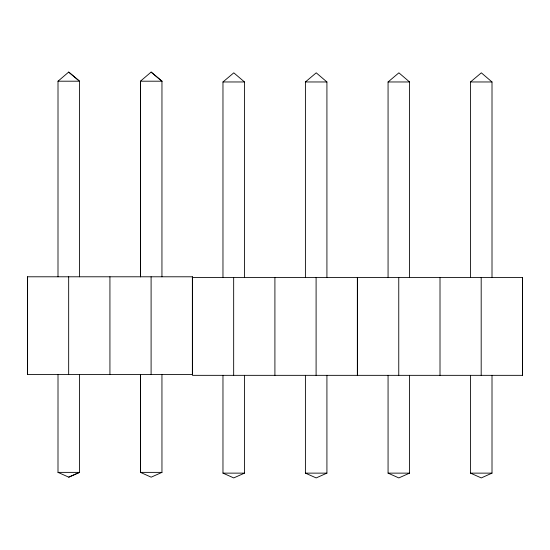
<?xml version="1.0" encoding="UTF-8"?>
<svg xmlns="http://www.w3.org/2000/svg" width="550" height="550" viewBox="0 0 550 550"><rect width="100%" height="100%" fill="white"/><g stroke="black" fill="none" stroke-linecap="round" stroke-linejoin="round"><path stroke-width="0.82" d="M57.998 276.788L58.011 81.201L68.695 72.078L79.53 81.201L79.53 276.788M161.961 81.201L151.126 72.078L140.442 81.201L140.429 276.788L140.442 81.201L161.961 81.201L161.947 276.788M222.97 277.551L222.97 81.964L233.798 72.834L244.489 81.964L244.489 277.551M305.401 277.551L305.401 81.964L316.229 72.834L326.92 81.964L326.92 277.551M388.066 277.551L388.066 81.964L398.888 72.834L409.578 81.964L409.578 277.551M470.498 277.551L470.498 81.964L481.326 72.834L492.009 81.964L492.009 277.551M244.489 375.341L244.489 473.131L233.743 477.922L222.97 473.131L222.97 375.341M326.92 375.341L326.92 473.131L316.174 477.922L305.401 473.131L305.401 375.341M409.578 375.341L409.578 473.131L398.832 477.922L388.066 473.131L388.066 375.341M492.009 375.341L492.009 473.131L481.271 477.922L470.498 473.131L470.498 375.341M58.011 374.578L57.998 472.374L68.75 477.166L79.516 472.374L79.53 374.578M68.75 477.166L79.53 472.374L57.998 472.374M161.961 472.374L151.181 477.166L140.429 472.374L140.429 374.578L140.442 472.374L161.961 472.374L161.947 374.578M57.998 81.201L79.53 81.201L68.695 72.078M222.97 81.964L244.489 81.964M305.401 81.964L326.92 81.964M388.066 81.964L409.578 81.964M470.498 81.964L492.009 81.964M192.459 276.788L27.5 276.788L27.5 374.578L192.459 374.578M357.411 277.551L192.479 277.551L192.479 375.341L357.411 375.341M222.97 473.131L244.489 473.131M305.401 473.131L326.92 473.131M388.066 473.131L409.578 473.131M470.498 473.131L492.009 473.131M151.126 72.078L161.947 81.201M522.438 277.551L522.438 375.341M481.188 277.551L481.188 375.341M440.007 277.551L440.007 375.341M398.757 277.551L398.757 375.341M357.349 277.551L357.349 375.341M316.099 277.551L316.099 375.341M274.911 277.551L274.911 375.341M233.667 277.551L233.667 375.341M192.363 276.788L192.363 374.578M151.099 276.788L151.099 374.578M109.931 276.788L109.931 374.578M68.667 276.788L68.667 374.578M27.596 276.788L27.596 374.578M522.5 277.551L357.576 277.551L357.576 375.341L522.5 375.341L522.5 277.551"/></g></svg>
